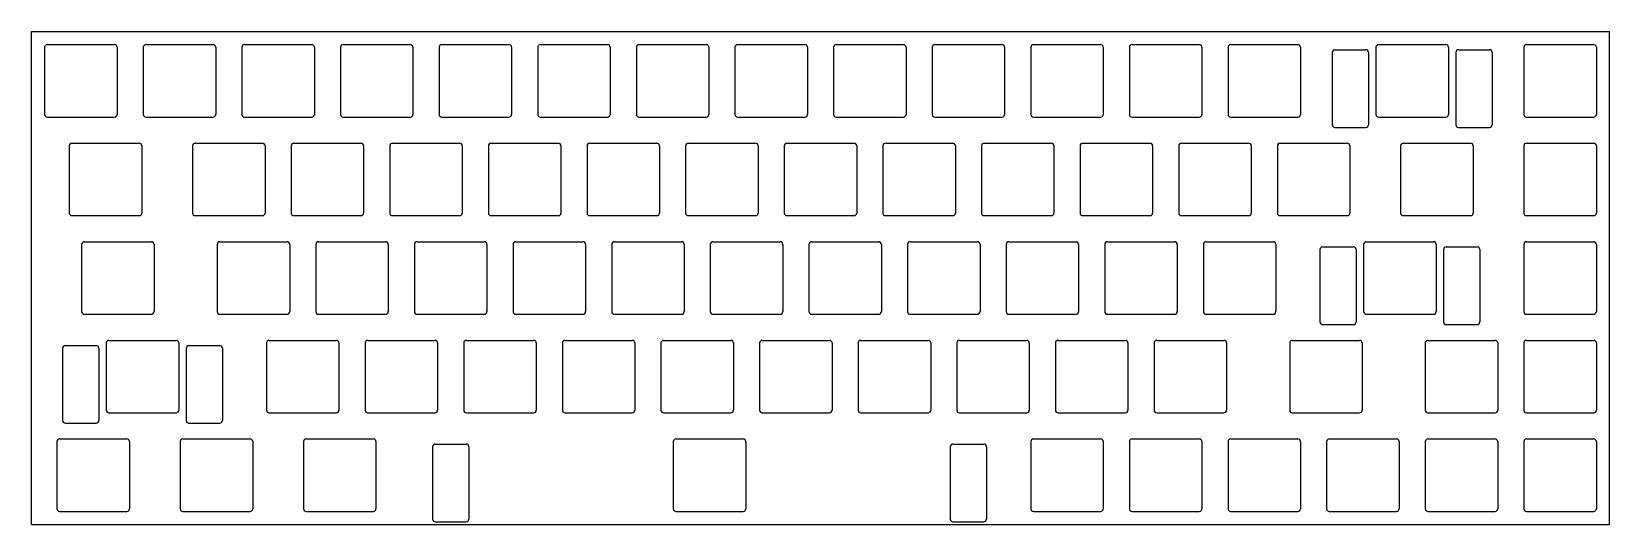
# Model space of a CAD drawing. Header units: millimetres. Extents: x 0 to 305, y -124 to -29.
import ezdxf

# ---------------------------------------------------------------- set-up
doc = ezdxf.new("R2010")
doc.units = ezdxf.units.MM

msp = doc.modelspace()

# ---------------------------------------------------------------- linework, layer by layer
for p, q in [((0, -28.575), (304.8, -28.575)), ((0, -123.825), (0, -28.575)), ((304.8, -123.825), (304.8, -28.575)), ((2.525, -31.6), (2.525, -44.6)), ((3.025, -31.1), (16.025, -31.1)), ((16.525, -31.6), (16.525, -44.6)), ((21.575, -31.6), (21.575, -44.6)), ((22.075, -31.1), (35.075, -31.1)), ((35.575, -31.6), (35.575, -44.6)), ((40.625, -31.6), (40.625, -44.6)), ((41.125, -31.1), (54.125, -31.1)), ((54.625, -31.6), (54.625, -44.6)), ((59.675, -31.6), (59.675, -44.6)), ((60.175, -31.1), (73.175, -31.1)), ((73.675, -31.6), (73.675, -44.6)), ((78.725, -31.6), (78.725, -44.6)), ((79.225, -31.1), (92.225, -31.1)), ((92.725, -31.6), (92.725, -44.6)), ((97.775, -31.6), (97.775, -44.6)), ((98.275, -31.1), (111.275, -31.1)), ((111.775, -31.6), (111.775, -44.6)), ((116.825, -31.6), (116.825, -44.6)), ((117.325, -31.1), (130.325, -31.1)), ((130.825, -31.6), (130.825, -44.6)), ((135.875, -31.6), (135.875, -44.6)), ((136.375, -31.1), (149.375, -31.1)), ((149.875, -31.6), (149.875, -44.6)), ((154.925, -31.6), (154.925, -44.6)), ((155.425, -31.1), (168.425, -31.1)), ((168.925, -31.6), (168.925, -44.6)), ((173.975, -31.6), (173.975, -44.6)), ((174.475, -31.1), (187.475, -31.1)), ((187.975, -31.6), (187.975, -44.6)), ((193.025, -31.6), (193.025, -44.6)), ((193.525, -31.1), (206.525, -31.1)), ((207.025, -31.6), (207.025, -44.6)), ((212.075, -31.6), (212.075, -44.6)), ((212.575, -31.1), (225.575, -31.1)), ((226.075, -31.6), (226.075, -44.6)), ((231.125, -31.6), (231.125, -44.6)), ((231.625, -31.1), (244.625, -31.1)), ((245.125, -31.6), (245.125, -44.6)), ((251.262, -32.6), (251.262, -46.6)), ((251.762, -32.1), (257.762, -32.1)), ((258.262, -32.6), (258.262, -46.6)), ((259.7, -31.6), (259.7, -44.6)), ((260.2, -31.1), (273.2, -31.1)), ((273.7, -31.6), (273.7, -44.6)), ((275.138, -32.6), (275.138, -46.6)), ((275.638, -32.1), (281.638, -32.1)), ((282.138, -32.6), (282.138, -46.6)), ((288.275, -31.6), (288.275, -44.6)), ((288.775, -31.1), (301.775, -31.1)), ((302.275, -31.6), (302.275, -44.6)), ((3.025, -45.1), (16.025, -45.1)), ((22.075, -45.1), (35.075, -45.1)), ((41.125, -45.1), (54.125, -45.1)), ((60.175, -45.1), (73.175, -45.1)), ((79.225, -45.1), (92.225, -45.1)), ((98.275, -45.1), (111.275, -45.1)), ((117.325, -45.1), (130.325, -45.1)), ((136.375, -45.1), (149.375, -45.1)), ((155.425, -45.1), (168.425, -45.1)), ((174.475, -45.1), (187.475, -45.1)), ((193.525, -45.1), (206.525, -45.1)), ((212.575, -45.1), (225.575, -45.1)), ((231.625, -45.1), (244.625, -45.1)), ((260.2, -45.1), (273.2, -45.1)), ((288.775, -45.1), (301.775, -45.1)), ((251.762, -47.1), (257.762, -47.1)), ((275.638, -47.1), (281.638, -47.1)), ((7.2875, -50.65), (7.2875, -63.65)), ((7.7875, -50.15), (20.7875, -50.15)), ((21.2875, -50.65), (21.2875, -63.65)), ((31.1, -50.65), (31.1, -63.65)), ((31.6, -50.15), (44.6, -50.15)), ((45.1, -50.65), (45.1, -63.65)), ((50.15, -50.65), (50.15, -63.65)), ((50.65, -50.15), (63.65, -50.15)), ((64.15, -50.65), (64.15, -63.65)), ((69.2, -50.65), (69.2, -63.65)), ((69.7, -50.15), (82.7, -50.15)), ((83.2, -50.65), (83.2, -63.65)), ((88.25, -50.65), (88.25, -63.65)), ((88.75, -50.15), (101.75, -50.15)), ((102.25, -50.65), (102.25, -63.65)), ((107.3, -50.65), (107.3, -63.65)), ((107.8, -50.15), (120.8, -50.15)), ((121.3, -50.65), (121.3, -63.65)), ((126.35, -50.65), (126.35, -63.65)), ((126.85, -50.15), (139.85, -50.15)), ((140.35, -50.65), (140.35, -63.65)), ((145.4, -50.65), (145.4, -63.65)), ((145.9, -50.15), (158.9, -50.15)), ((159.4, -50.65), (159.4, -63.65)), ((164.45, -50.65), (164.45, -63.65)), ((164.95, -50.15), (177.95, -50.15)), ((178.45, -50.65), (178.45, -63.65)), ((183.5, -50.65), (183.5, -63.65)), ((184, -50.15), (197, -50.15)), ((197.5, -50.65), (197.5, -63.65)), ((202.55, -50.65), (202.55, -63.65)), ((203.05, -50.15), (216.05, -50.15)), ((216.55, -50.65), (216.55, -63.65)), ((221.6, -50.65), (221.6, -63.65)), ((222.1, -50.15), (235.1, -50.15)), ((235.6, -50.65), (235.6, -63.65)), ((240.65, -50.65), (240.65, -63.65)), ((241.15, -50.15), (254.15, -50.15)), ((254.65, -50.65), (254.65, -63.65)), ((264.4625, -50.65), (264.4625, -63.65)), ((264.9625, -50.15), (277.9625, -50.15)), ((278.4625, -50.65), (278.4625, -63.65)), ((288.275, -50.65), (288.275, -63.65)), ((288.775, -50.15), (301.775, -50.15)), ((302.275, -50.65), (302.275, -63.65)), ((7.7875, -64.15), (20.7875, -64.15)), ((31.6, -64.15), (44.6, -64.15)), ((50.65, -64.15), (63.65, -64.15)), ((69.7, -64.15), (82.7, -64.15)), ((88.75, -64.15), (101.75, -64.15)), ((107.8, -64.15), (120.8, -64.15)), ((126.85, -64.15), (139.85, -64.15)), ((145.9, -64.15), (158.9, -64.15)), ((164.95, -64.15), (177.95, -64.15)), ((184, -64.15), (197, -64.15)), ((203.05, -64.15), (216.05, -64.15)), ((222.1, -64.15), (235.1, -64.15)), ((241.15, -64.15), (254.15, -64.15)), ((264.9625, -64.15), (277.9625, -64.15)), ((288.775, -64.15), (301.775, -64.15)), ((9.66875, -69.7), (9.66875, -82.7)), ((10.16875, -69.2), (23.16875, -69.2)), ((23.66875, -69.7), (23.66875, -82.7)), ((35.8625, -69.7), (35.8625, -82.7)), ((36.3625, -69.2), (49.3625, -69.2)), ((49.8625, -69.7), (49.8625, -82.7)), ((54.9125, -69.7), (54.9125, -82.7)), ((55.4125, -69.2), (68.4125, -69.2)), ((68.9125, -69.7), (68.9125, -82.7)), ((73.9625, -69.7), (73.9625, -82.7)), ((74.4625, -69.2), (87.4625, -69.2)), ((87.9625, -69.7), (87.9625, -82.7)), ((93.0125, -69.7), (93.0125, -82.7)), ((93.5125, -69.2), (106.5125, -69.2)), ((107.0125, -69.7), (107.0125, -82.7)), ((112.0625, -69.7), (112.0625, -82.7)), ((112.5625, -69.2), (125.5625, -69.2)), ((126.0625, -69.7), (126.0625, -82.7)), ((131.1125, -69.7), (131.1125, -82.7)), ((131.6125, -69.2), (144.6125, -69.2)), ((145.1125, -69.7), (145.1125, -82.7)), ((150.1625, -69.7), (150.1625, -82.7)), ((150.6625, -69.2), (163.6625, -69.2)), ((164.1625, -69.7), (164.1625, -82.7)), ((169.2125, -69.7), (169.2125, -82.7)), ((169.7125, -69.2), (182.7125, -69.2)), ((183.2125, -69.7), (183.2125, -82.7)), ((188.2625, -69.7), (188.2625, -82.7)), ((188.7625, -69.2), (201.7625, -69.2)), ((202.2625, -69.7), (202.2625, -82.7)), ((207.3125, -69.7), (207.3125, -82.7)), ((207.8125, -69.2), (220.8125, -69.2)), ((221.3125, -69.7), (221.3125, -82.7)), ((226.3625, -69.7), (226.3625, -82.7)), ((226.8625, -69.2), (239.8625, -69.2)), ((240.3625, -69.7), (240.3625, -82.7)), ((257.31875, -69.7), (257.31875, -82.7)), ((257.81875, -69.2), (270.81875, -69.2)), ((271.31875, -69.7), (271.31875, -82.7)), ((288.275, -69.7), (288.275, -82.7)), ((288.775, -69.2), (301.775, -69.2)), ((302.275, -69.7), (302.275, -82.7)), ((248.88075, -70.7), (248.88075, -84.7)), ((249.38075, -70.2), (255.38075, -70.2)), ((255.88075, -70.7), (255.88075, -84.7)), ((272.75675, -70.7), (272.75675, -84.7)), ((273.25675, -70.2), (279.25675, -70.2)), ((279.75675, -70.7), (279.75675, -84.7)), ((10.16875, -83.2), (23.16875, -83.2)), ((36.3625, -83.2), (49.3625, -83.2)), ((55.4125, -83.2), (68.4125, -83.2)), ((74.4625, -83.2), (87.4625, -83.2)), ((93.5125, -83.2), (106.5125, -83.2)), ((112.5625, -83.2), (125.5625, -83.2)), ((131.6125, -83.2), (144.6125, -83.2)), ((150.6625, -83.2), (163.6625, -83.2)), ((169.7125, -83.2), (182.7125, -83.2)), ((188.7625, -83.2), (201.7625, -83.2)), ((207.8125, -83.2), (220.8125, -83.2)), ((226.8625, -83.2), (239.8625, -83.2)), ((249.38075, -85.2), (255.38075, -85.2)), ((257.81875, -83.2), (270.81875, -83.2)), ((273.25675, -85.2), (279.25675, -85.2)), ((288.775, -83.2), (301.775, -83.2)), ((14.93125, -88.25), (27.93125, -88.25)), ((45.8875, -88.25), (58.8875, -88.25)), ((64.9375, -88.25), (77.9375, -88.25)), ((83.9875, -88.25), (96.9875, -88.25)), ((103.0375, -88.25), (116.0375, -88.25)), ((122.0875, -88.25), (135.0875, -88.25)), ((141.1375, -88.25), (154.1375, -88.25)), ((160.1875, -88.25), (173.1875, -88.25)), ((179.2375, -88.25), (192.2375, -88.25)), ((198.2875, -88.25), (211.2875, -88.25)), ((217.3375, -88.25), (230.3375, -88.25)), ((243.53125, -88.25), (256.53125, -88.25)), ((269.725, -88.25), (282.725, -88.25)), ((288.775, -88.25), (301.775, -88.25)), ((5.99325, -89.75), (5.99325, -103.75)), ((6.49325, -89.25), (12.49325, -89.25)), ((12.99325, -89.75), (12.99325, -103.75)), ((14.43125, -88.75), (14.43125, -101.75)), ((28.43125, -88.75), (28.43125, -101.75)), ((29.86925, -89.75), (29.86925, -103.75)), ((30.36925, -89.25), (36.36925, -89.25)), ((36.86925, -89.75), (36.86925, -103.75)), ((45.3875, -88.75), (45.3875, -101.75)), ((59.3875, -88.75), (59.3875, -101.75)), ((64.4375, -88.75), (64.4375, -101.75)), ((78.4375, -88.75), (78.4375, -101.75)), ((83.4875, -88.75), (83.4875, -101.75)), ((97.4875, -88.75), (97.4875, -101.75)), ((102.5375, -88.75), (102.5375, -101.75)), ((116.5375, -88.75), (116.5375, -101.75)), ((121.5875, -88.75), (121.5875, -101.75)), ((135.5875, -88.75), (135.5875, -101.75)), ((140.6375, -88.75), (140.6375, -101.75)), ((154.6375, -88.75), (154.6375, -101.75)), ((159.6875, -88.75), (159.6875, -101.75)), ((173.6875, -88.75), (173.6875, -101.75)), ((178.7375, -88.75), (178.7375, -101.75)), ((192.7375, -88.75), (192.7375, -101.75)), ((197.7875, -88.75), (197.7875, -101.75)), ((211.7875, -88.75), (211.7875, -101.75)), ((216.8375, -88.75), (216.8375, -101.75)), ((230.8375, -88.75), (230.8375, -101.75)), ((243.03125, -88.75), (243.03125, -101.75)), ((257.03125, -88.75), (257.03125, -101.75)), ((269.225, -88.75), (269.225, -101.75)), ((283.225, -88.75), (283.225, -101.75)), ((288.275, -88.75), (288.275, -101.75)), ((302.275, -88.75), (302.275, -101.75)), ((14.93125, -102.25), (27.93125, -102.25)), ((45.8875, -102.25), (58.8875, -102.25)), ((64.9375, -102.25), (77.9375, -102.25)), ((83.9875, -102.25), (96.9875, -102.25)), ((103.0375, -102.25), (116.0375, -102.25)), ((122.0875, -102.25), (135.0875, -102.25)), ((141.1375, -102.25), (154.1375, -102.25)), ((160.1875, -102.25), (173.1875, -102.25)), ((179.2375, -102.25), (192.2375, -102.25)), ((198.2875, -102.25), (211.2875, -102.25)), ((217.3375, -102.25), (230.3375, -102.25)), ((243.53125, -102.25), (256.53125, -102.25)), ((269.725, -102.25), (282.725, -102.25)), ((288.775, -102.25), (301.775, -102.25)), ((6.49325, -104.25), (12.49325, -104.25)), ((30.36925, -104.25), (36.36925, -104.25)), ((4.90625, -107.8), (4.90625, -120.8)), ((5.40625, -107.3), (18.40625, -107.3)), ((18.90625, -107.8), (18.90625, -120.8)), ((28.71875, -107.8), (28.71875, -120.8)), ((29.21875, -107.3), (42.21875, -107.3)), ((42.71875, -107.8), (42.71875, -120.8)), ((52.53125, -107.8), (52.53125, -120.8)), ((53.03125, -107.3), (66.03125, -107.3)), ((66.53125, -107.8), (66.53125, -120.8)), ((77.46875, -108.8), (77.46875, -122.8)), ((77.96875, -108.3), (83.96875, -108.3)), ((84.46875, -108.8), (84.46875, -122.8)), ((123.96875, -107.8), (123.96875, -120.8)), ((124.46875, -107.3), (137.46875, -107.3)), ((137.96875, -107.8), (137.96875, -120.8)), ((177.46875, -108.8), (177.46875, -122.8)), ((177.96875, -108.3), (183.96875, -108.3)), ((184.46875, -108.8), (184.46875, -122.8)), ((193.025, -107.8), (193.025, -120.8)), ((193.525, -107.3), (206.525, -107.3)), ((207.025, -107.8), (207.025, -120.8)), ((212.075, -107.8), (212.075, -120.8)), ((212.575, -107.3), (225.575, -107.3)), ((226.075, -107.8), (226.075, -120.8)), ((231.125, -107.8), (231.125, -120.8)), ((231.625, -107.3), (244.625, -107.3)), ((245.125, -107.8), (245.125, -120.8)), ((250.175, -107.8), (250.175, -120.8)), ((250.675, -107.3), (263.675, -107.3)), ((264.175, -107.8), (264.175, -120.8)), ((269.225, -107.8), (269.225, -120.8)), ((269.725, -107.3), (282.725, -107.3)), ((283.225, -107.8), (283.225, -120.8)), ((288.275, -107.8), (288.275, -120.8)), ((288.775, -107.3), (301.775, -107.3)), ((302.275, -107.8), (302.275, -120.8)), ((5.40625, -121.3), (18.40625, -121.3)), ((29.21875, -121.3), (42.21875, -121.3)), ((53.03125, -121.3), (66.03125, -121.3)), ((124.46875, -121.3), (137.46875, -121.3)), ((193.525, -121.3), (206.525, -121.3)), ((212.575, -121.3), (225.575, -121.3)), ((231.625, -121.3), (244.625, -121.3)), ((250.675, -121.3), (263.675, -121.3)), ((269.725, -121.3), (282.725, -121.3)), ((288.775, -121.3), (301.775, -121.3)), ((0, -123.825), (304.8, -123.825)), ((77.96875, -123.3), (83.96875, -123.3)), ((177.96875, -123.3), (183.96875, -123.3))]:
    msp.add_line(p, q)
for centre, start, end in [((3.025, -31.6), 90, 180), ((16.025, -31.6), 0, 90), ((22.075, -31.6), 90, 180), ((35.075, -31.6), 0, 90), ((41.125, -31.6), 90, 180), ((54.125, -31.6), 0, 90), ((60.175, -31.6), 90, 180), ((73.175, -31.6), 0, 90), ((79.225, -31.6), 90, 180), ((92.225, -31.6), 0, 90), ((98.275, -31.6), 90, 180), ((111.275, -31.6), 0, 90), ((117.325, -31.6), 90, 180), ((130.325, -31.6), 0, 90), ((136.375, -31.6), 90, 180), ((149.375, -31.6), 0, 90), ((155.425, -31.6), 90, 180), ((168.425, -31.6), 0, 90), ((174.475, -31.6), 90, 180), ((187.475, -31.6), 0, 90), ((193.525, -31.6), 90, 180), ((206.525, -31.6), 0, 90), ((212.575, -31.6), 90, 180), ((225.575, -31.6), 0, 90), ((231.625, -31.6), 90, 180), ((244.625, -31.6), 0, 90), ((251.762, -32.6), 90, 180), ((257.762, -32.6), 0, 90), ((260.2, -31.6), 90, 180), ((273.2, -31.6), 0, 90), ((275.638, -32.6), 90, 180), ((281.638, -32.6), 0, 90), ((288.775, -31.6), 90, 180), ((301.775, -31.6), 0, 90), ((3.025, -44.6), 180, 270), ((16.025, -44.6), 270, 0), ((22.075, -44.6), 180, 270), ((35.075, -44.6), 270, 0), ((41.125, -44.6), 180, 270), ((54.125, -44.6), 270, 0), ((60.175, -44.6), 180, 270), ((73.175, -44.6), 270, 0), ((79.225, -44.6), 180, 270), ((92.225, -44.6), 270, 0), ((98.275, -44.6), 180, 270), ((111.275, -44.6), 270, 0), ((117.325, -44.6), 180, 270), ((130.325, -44.6), 270, 0), ((136.375, -44.6), 180, 270), ((149.375, -44.6), 270, 0), ((155.425, -44.6), 180, 270), ((168.425, -44.6), 270, 0), ((174.475, -44.6), 180, 270), ((187.475, -44.6), 270, 0), ((193.525, -44.6), 180, 270), ((206.525, -44.6), 270, 0), ((212.575, -44.6), 180, 270), ((225.575, -44.6), 270, 0), ((231.625, -44.6), 180, 270), ((244.625, -44.6), 270, 0), ((260.2, -44.6), 180, 270), ((273.2, -44.6), 270, 0), ((288.775, -44.6), 180, 270), ((301.775, -44.6), 270, 0), ((251.762, -46.6), 180, 270), ((257.762, -46.6), 270, 0), ((275.638, -46.6), 180, 270), ((281.638, -46.6), 270, 0), ((7.7875, -50.65), 90, 180), ((20.7875, -50.65), 0, 90), ((31.6, -50.65), 90, 180), ((44.6, -50.65), 0, 90), ((50.65, -50.65), 90, 180), ((63.65, -50.65), 0, 90), ((69.7, -50.65), 90, 180), ((82.7, -50.65), 0, 90), ((88.75, -50.65), 90, 180), ((101.75, -50.65), 0, 90), ((107.8, -50.65), 90, 180), ((120.8, -50.65), 0, 90), ((126.85, -50.65), 90, 180), ((139.85, -50.65), 0, 90), ((145.9, -50.65), 90, 180), ((158.9, -50.65), 0, 90), ((164.95, -50.65), 90, 180), ((177.95, -50.65), 0, 90), ((184, -50.65), 90, 180), ((197, -50.65), 0, 90), ((203.05, -50.65), 90, 180), ((216.05, -50.65), 0, 90), ((222.1, -50.65), 90, 180), ((235.1, -50.65), 0, 90), ((241.15, -50.65), 90, 180), ((254.15, -50.65), 0, 90), ((264.9625, -50.65), 90, 180), ((277.9625, -50.65), 0, 90), ((288.775, -50.65), 90, 180), ((301.775, -50.65), 0, 90), ((7.7875, -63.65), 180, 270), ((20.7875, -63.65), 270, 0), ((31.6, -63.65), 180, 270), ((44.6, -63.65), 270, 0), ((50.65, -63.65), 180, 270), ((63.65, -63.65), 270, 0), ((69.7, -63.65), 180, 270), ((82.7, -63.65), 270, 0), ((88.75, -63.65), 180, 270), ((101.75, -63.65), 270, 0), ((107.8, -63.65), 180, 270), ((120.8, -63.65), 270, 0), ((126.85, -63.65), 180, 270), ((139.85, -63.65), 270, 0), ((145.9, -63.65), 180, 270), ((158.9, -63.65), 270, 0), ((164.95, -63.65), 180, 270), ((177.95, -63.65), 270, 0), ((184, -63.65), 180, 270), ((197, -63.65), 270, 0), ((203.05, -63.65), 180, 270), ((216.05, -63.65), 270, 0), ((222.1, -63.65), 180, 270), ((235.1, -63.65), 270, 0), ((241.15, -63.65), 180, 270), ((254.15, -63.65), 270, 0), ((264.9625, -63.65), 180, 270), ((277.9625, -63.65), 270, 0), ((288.775, -63.65), 180, 270), ((301.775, -63.65), 270, 0), ((10.16875, -69.7), 90, 180), ((23.16875, -69.7), 0, 90), ((36.3625, -69.7), 90, 180), ((49.3625, -69.7), 0, 90), ((55.4125, -69.7), 90, 180), ((68.4125, -69.7), 0, 90), ((74.4625, -69.7), 90, 180), ((87.4625, -69.7), 0, 90), ((93.5125, -69.7), 90, 180), ((106.5125, -69.7), 0, 90), ((112.5625, -69.7), 90, 180), ((125.5625, -69.7), 0, 90), ((131.6125, -69.7), 90, 180), ((144.6125, -69.7), 0, 90), ((150.6625, -69.7), 90, 180), ((163.6625, -69.7), 0, 90), ((169.7125, -69.7), 90, 180), ((182.7125, -69.7), 0, 90), ((188.7625, -69.7), 90, 180), ((201.7625, -69.7), 0, 90), ((207.8125, -69.7), 90, 180), ((220.8125, -69.7), 0, 90), ((226.8625, -69.7), 90, 180), ((239.8625, -69.7), 0, 90), ((257.81875, -69.7), 90, 180), ((270.81875, -69.7), 0, 90), ((288.775, -69.7), 90, 180), ((301.775, -69.7), 0, 90), ((249.38075, -70.7), 90, 180), ((255.38075, -70.7), 0, 90), ((273.25675, -70.7), 90, 180), ((279.25675, -70.7), 0, 90), ((10.16875, -82.7), 180, 270), ((23.16875, -82.7), 270, 0), ((36.3625, -82.7), 180, 270), ((49.3625, -82.7), 270, 0), ((55.4125, -82.7), 180, 270), ((68.4125, -82.7), 270, 0), ((74.4625, -82.7), 180, 270), ((87.4625, -82.7), 270, 0), ((93.5125, -82.7), 180, 270), ((106.5125, -82.7), 270, 0), ((112.5625, -82.7), 180, 270), ((125.5625, -82.7), 270, 0), ((131.6125, -82.7), 180, 270), ((144.6125, -82.7), 270, 0), ((150.6625, -82.7), 180, 270), ((163.6625, -82.7), 270, 0), ((169.7125, -82.7), 180, 270), ((182.7125, -82.7), 270, 0), ((188.7625, -82.7), 180, 270), ((201.7625, -82.7), 270, 0), ((207.8125, -82.7), 180, 270), ((220.8125, -82.7), 270, 0), ((226.8625, -82.7), 180, 270), ((239.8625, -82.7), 270, 0), ((249.38075, -84.7), 180, 270), ((255.38075, -84.7), 270, 0), ((257.81875, -82.7), 180, 270), ((270.81875, -82.7), 270, 0), ((273.25675, -84.7), 180, 270), ((279.25675, -84.7), 270, 0), ((288.775, -82.7), 180, 270), ((301.775, -82.7), 270, 0), ((14.93125, -88.75), 90, 180), ((27.93125, -88.75), 0, 90), ((45.8875, -88.75), 90, 180), ((58.8875, -88.75), 0, 90), ((64.9375, -88.75), 90, 180), ((77.9375, -88.75), 0, 90), ((83.9875, -88.75), 90, 180), ((96.9875, -88.75), 0, 90), ((103.0375, -88.75), 90, 180), ((116.0375, -88.75), 0, 90), ((122.0875, -88.75), 90, 180), ((135.0875, -88.75), 0, 90), ((141.1375, -88.75), 90, 180), ((154.1375, -88.75), 0, 90), ((160.1875, -88.75), 90, 180), ((173.1875, -88.75), 0, 90), ((179.2375, -88.75), 90, 180), ((192.2375, -88.75), 0, 90), ((198.2875, -88.75), 90, 180), ((211.2875, -88.75), 0, 90), ((217.3375, -88.75), 90, 180), ((230.3375, -88.75), 0, 90), ((243.53125, -88.75), 90, 180), ((256.53125, -88.75), 0, 90), ((269.725, -88.75), 90, 180), ((282.725, -88.75), 0, 90), ((288.775, -88.75), 90, 180), ((301.775, -88.75), 0, 90), ((6.49325, -89.75), 90, 180), ((12.49325, -89.75), 0, 90), ((30.36925, -89.75), 90, 180), ((36.36925, -89.75), 0, 90), ((14.93125, -101.75), 180, 270), ((27.93125, -101.75), 270, 0), ((45.8875, -101.75), 180, 270), ((58.8875, -101.75), 270, 0), ((64.9375, -101.75), 180, 270), ((77.9375, -101.75), 270, 0), ((83.9875, -101.75), 180, 270), ((96.9875, -101.75), 270, 0), ((103.0375, -101.75), 180, 270), ((116.0375, -101.75), 270, 0), ((122.0875, -101.75), 180, 270), ((135.0875, -101.75), 270, 0), ((141.1375, -101.75), 180, 270), ((154.1375, -101.75), 270, 0), ((160.1875, -101.75), 180, 270), ((173.1875, -101.75), 270, 0), ((179.2375, -101.75), 180, 270), ((192.2375, -101.75), 270, 0), ((198.2875, -101.75), 180, 270), ((211.2875, -101.75), 270, 0), ((217.3375, -101.75), 180, 270), ((230.3375, -101.75), 270, 0), ((243.53125, -101.75), 180, 270), ((256.53125, -101.75), 270, 0), ((269.725, -101.75), 180, 270), ((282.725, -101.75), 270, 0), ((288.775, -101.75), 180, 270), ((301.775, -101.75), 270, 0), ((6.49325, -103.75), 180, 270), ((12.49325, -103.75), 270, 0), ((30.36925, -103.75), 180, 270), ((36.36925, -103.75), 270, 0), ((5.40625, -107.8), 90, 180), ((18.40625, -107.8), 0, 90), ((29.21875, -107.8), 90, 180), ((42.21875, -107.8), 0, 90), ((53.03125, -107.8), 90, 180), ((66.03125, -107.8), 0, 90), ((77.96875, -108.8), 90, 180), ((83.96875, -108.8), 0, 90), ((124.46875, -107.8), 90, 180), ((137.46875, -107.8), 0, 90), ((177.96875, -108.8), 90, 180), ((183.96875, -108.8), 0, 90), ((193.525, -107.8), 90, 180), ((206.525, -107.8), 0, 90), ((212.575, -107.8), 90, 180), ((225.575, -107.8), 0, 90), ((231.625, -107.8), 90, 180), ((244.625, -107.8), 0, 90), ((250.675, -107.8), 90, 180), ((263.675, -107.8), 0, 90), ((269.725, -107.8), 90, 180), ((282.725, -107.8), 0, 90), ((288.775, -107.8), 90, 180), ((301.775, -107.8), 0, 90), ((5.40625, -120.8), 180, 270), ((18.40625, -120.8), 270, 0), ((29.21875, -120.8), 180, 270), ((42.21875, -120.8), 270, 0), ((53.03125, -120.8), 180, 270), ((66.03125, -120.8), 270, 0), ((124.46875, -120.8), 180, 270), ((137.46875, -120.8), 270, 0), ((193.525, -120.8), 180, 270), ((206.525, -120.8), 270, 0), ((212.575, -120.8), 180, 270), ((225.575, -120.8), 270, 0), ((231.625, -120.8), 180, 270), ((244.625, -120.8), 270, 0), ((250.675, -120.8), 180, 270), ((263.675, -120.8), 270, 0), ((269.725, -120.8), 180, 270), ((282.725, -120.8), 270, 0), ((288.775, -120.8), 180, 270), ((301.775, -120.8), 270, 0), ((77.96875, -122.8), 180, 270), ((83.96875, -122.8), 270, 0), ((177.96875, -122.8), 180, 270), ((183.96875, -122.8), 270, 0)]:
    msp.add_arc(centre, 0.5, start, end)

doc.saveas('drawing.dxf')
